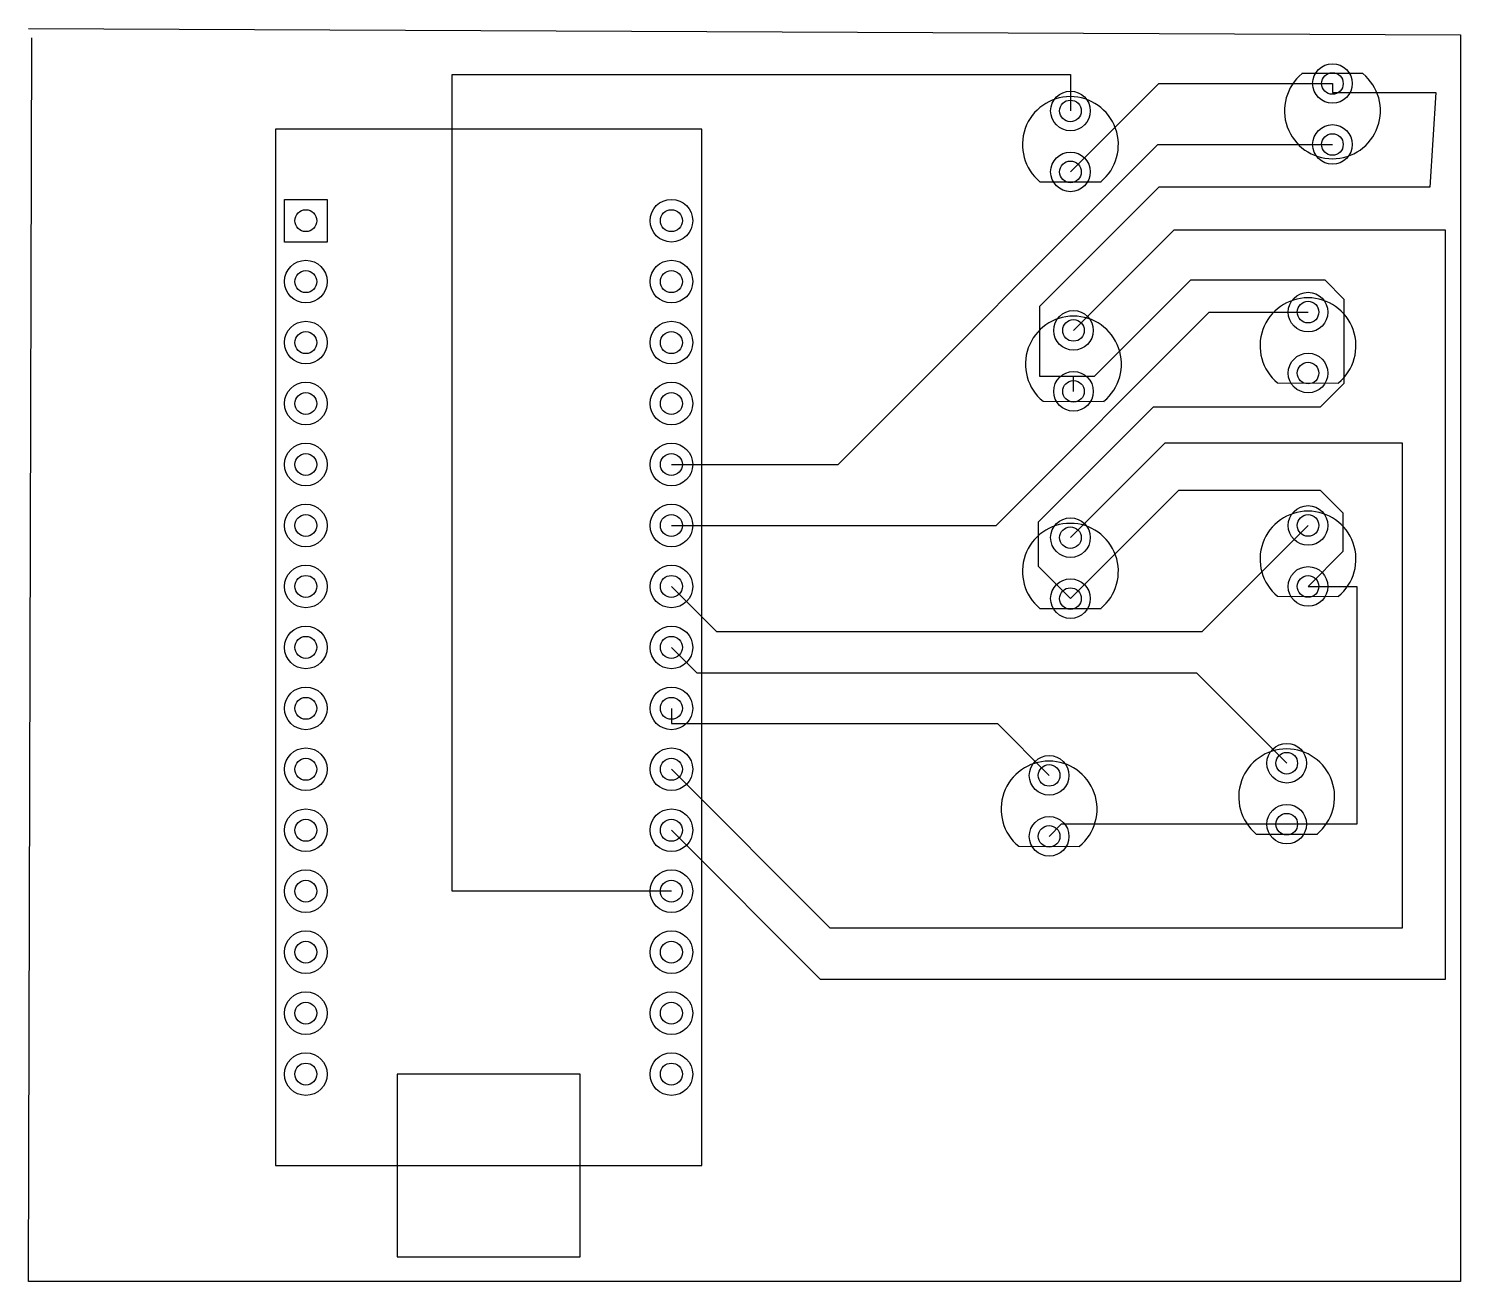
# Model space of a CAD drawing. Header units: millimetres. Extents: x 7.1 to 66.8, y -204.6 to -152.4.
import ezdxf

# ---------------------------------------------------------------- set-up
doc = ezdxf.new("R2010")
doc.units = ezdxf.units.MM

msp = doc.modelspace()

# ---------------------------------------------------------------- linework, layer by layer
for points in [[(7.112, -152.4), (66.802, -152.654), (66.802, -204.597), (7.112, -204.597), (7.239, -152.781)], [(33.909, -188.341), (24.765, -188.341), (24.765, -154.305), (50.546, -154.305), (50.546, -155.829)], [(62.738, -154.27452), (60.190126, -154.269186)], [(61.468, -154.686), (61.468, -155.067), (65.786, -155.067), (65.532, -159.004), (54.229, -159.004), (49.25314, -163.97986), (49.25314, -166.88562), (50.673, -166.88562)], [(50.546, -158.369), (54.229, -154.686), (61.468, -154.686)], [(35.179, -156.591), (17.399, -156.591)], [(17.399, -156.591), (17.399, -199.771)], [(35.179, -199.771), (35.179, -156.591)], [(33.909, -170.561), (40.85844, -170.561), (54.19344, -157.226), (61.468, -157.226)], [(49.276, -158.78048), (51.823874, -158.785814)], [(50.673, -164.973), (54.864, -160.782), (66.167, -160.782), (66.167, -192.024), (40.132, -192.024), (33.909, -185.801)], [(50.673, -166.88562), (51.55438, -166.88562), (55.56504, -162.87242), (61.14796, -162.87242), (61.94552, -163.66998), (61.94552, -167.1828), (60.95492, -168.1734), (53.9877, -168.1734), (49.19472, -172.96384), (49.19472, -174.79772), (50.546, -176.149)], [(33.909, -173.101), (47.44466, -173.101), (56.33466, -164.211), (60.452, -164.211)], [(50.673, -167.513), (50.673, -167.513), (50.673, -166.88562), (50.673, -166.88562)], [(59.182, -167.16248), (61.729874, -167.167814)], [(49.403, -167.92448), (51.950874, -167.929814)], [(33.909, -183.261), (40.513, -189.865), (64.389, -189.865), (64.389, -169.672), (54.483, -169.672), (50.546, -173.609)], [(60.452, -175.641), (61.92266, -174.17034), (61.92266, -172.59554), (60.97778, -171.65066), (55.04434, -171.65066), (50.546, -176.149)], [(60.452, -173.101), (56.01716, -177.53584), (35.80384, -177.53584), (33.909, -175.641)], [(59.182, -176.05248), (61.729874, -176.057814)], [(60.452, -175.641), (62.484, -175.641), (62.484, -185.547), (59.563, -185.547)], [(49.276, -176.56048), (51.823874, -176.565814)], [(59.563, -183.007), (55.8165, -179.2605), (34.9885, -179.2605), (33.909, -178.181)], [(33.909, -180.721), (33.909, -181.356), (47.498, -181.356), (49.657, -183.515)], [(59.563, -185.547), (50.165, -185.547), (49.657, -186.055)], [(58.293, -185.95848), (60.840874, -185.963814)], [(48.387, -186.46648), (50.934874, -186.471814)], [(17.399, -199.771), (35.179, -199.771)]]:
    msp.add_lwpolyline(points)
for points in [[(19.558, -159.512), (19.558, -161.29), (17.78, -161.29), (17.78, -159.512)], [(22.479, -195.961), (22.479, -203.581), (30.099, -203.581), (30.099, -195.961), (22.479, -195.961)]]:
    msp.add_lwpolyline(points, close=True)
for centre, radius in [((61.468, -154.686), 0.8255), ((61.468, -154.686), 0.450012), ((50.546, -155.829), 0.8255), ((50.546, -155.829), 0.450012), ((61.468, -157.226), 0.8255), ((61.468, -157.226), 0.450012), ((50.546, -158.369), 0.8255), ((50.546, -158.369), 0.450012), ((18.669, -160.401), 0.4572), ((33.909, -160.401), 0.889), ((33.909, -160.401), 0.4572), ((18.669, -162.941), 0.889), ((33.909, -162.941), 0.889), ((18.669, -162.941), 0.4572), ((33.909, -162.941), 0.4572), ((60.452, -164.211), 0.8255), ((50.673, -164.973), 0.8255), ((60.452, -164.211), 0.450012), ((18.669, -165.481), 0.889), ((33.909, -165.481), 0.889), ((50.673, -164.973), 0.450012), ((18.669, -165.481), 0.4572), ((33.909, -165.481), 0.4572), ((60.452, -166.751), 0.8255), ((60.452, -166.751), 0.450012), ((18.669, -168.021), 0.889), ((33.909, -168.021), 0.889), ((50.673, -167.513), 0.8255), ((50.673, -167.513), 0.450012), ((18.669, -168.021), 0.4572), ((33.909, -168.021), 0.4572), ((18.669, -170.561), 0.889), ((18.669, -170.561), 0.4572), ((33.909, -170.561), 0.889), ((33.909, -170.561), 0.4572), ((18.669, -173.101), 0.889), ((33.909, -173.101), 0.889), ((60.452, -173.101), 0.8255), ((18.669, -173.101), 0.4572), ((33.909, -173.101), 0.4572), ((50.546, -173.609), 0.8255), ((60.452, -173.101), 0.450012), ((50.546, -173.609), 0.450012), ((18.669, -175.641), 0.889), ((33.909, -175.641), 0.889), ((60.452, -175.641), 0.8255), ((18.669, -175.641), 0.4572), ((33.909, -175.641), 0.4572), ((50.546, -176.149), 0.8255), ((60.452, -175.641), 0.450012), ((50.546, -176.149), 0.450012), ((18.669, -178.181), 0.889), ((18.669, -178.181), 0.4572), ((33.909, -178.181), 0.889), ((33.909, -178.181), 0.4572), ((18.669, -180.721), 0.889), ((18.669, -180.721), 0.4572), ((33.909, -180.721), 0.889), ((33.909, -180.721), 0.4572), ((18.669, -183.261), 0.889), ((33.909, -183.261), 0.889), ((59.563, -183.007), 0.8255), ((59.563, -183.007), 0.450012), ((18.669, -183.261), 0.4572), ((33.909, -183.261), 0.4572), ((49.657, -183.515), 0.8255), ((49.657, -183.515), 0.450012), ((18.669, -185.801), 0.889), ((33.909, -185.801), 0.889), ((59.563, -185.547), 0.8255), ((18.669, -185.801), 0.4572), ((33.909, -185.801), 0.4572), ((49.657, -186.055), 0.8255), ((49.657, -186.055), 0.450012), ((59.563, -185.547), 0.450012), ((18.669, -188.341), 0.889), ((18.669, -188.341), 0.4572), ((33.909, -188.341), 0.889), ((33.909, -188.341), 0.4572), ((18.669, -190.881), 0.889), ((33.909, -190.881), 0.889), ((18.669, -190.881), 0.4572), ((33.909, -190.881), 0.4572), ((18.669, -193.421), 0.889), ((33.909, -193.421), 0.889), ((18.669, -193.421), 0.4572), ((33.909, -193.421), 0.4572), ((18.669, -195.961), 0.889), ((33.909, -195.961), 0.889), ((18.669, -195.961), 0.4572), ((33.909, -195.961), 0.4572)]:
    msp.add_circle(centre, radius)
for centre, start, end in [((61.470032, -155.821623), 129.32594834, 50.67405166), ((50.543968, -157.233377), 309.32594834, 230.67405166), ((60.449968, -165.615377), 309.32594834, 230.67405166), ((50.670968, -166.377377), 309.32594834, 230.67405166), ((50.543968, -175.013377), 309.32594834, 230.67405166), ((60.449968, -174.505377), 309.32594834, 230.67405166), ((59.560968, -184.411377), 309.32594834, 230.67405166), ((49.654968, -184.919377), 309.32594834, 230.67405166)]:
    msp.add_arc(centre, 1.999996, start, end)

doc.saveas('drawing.dxf')
